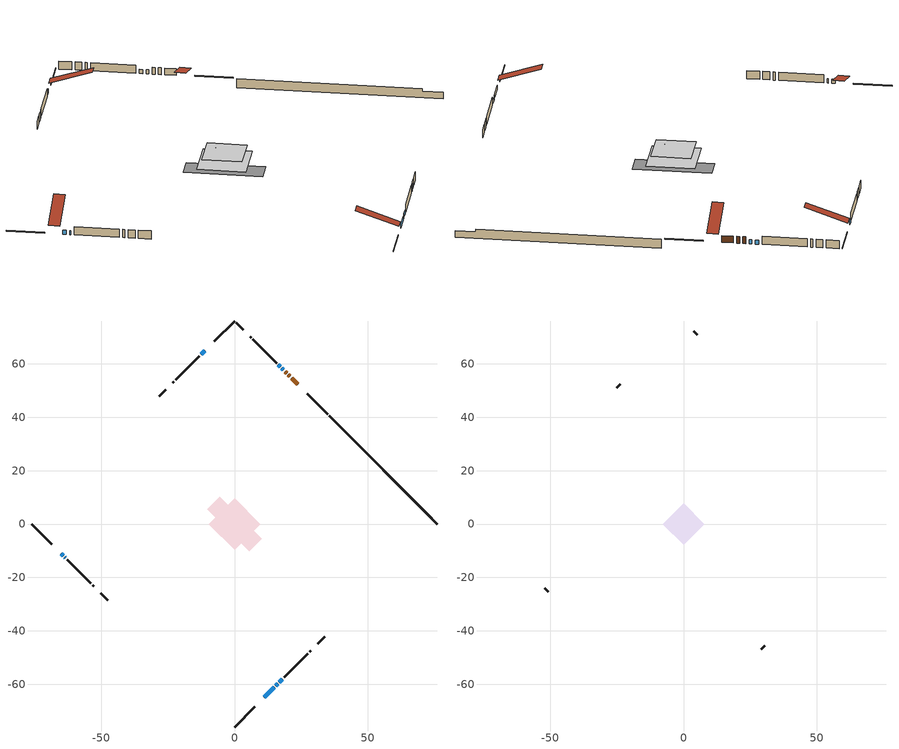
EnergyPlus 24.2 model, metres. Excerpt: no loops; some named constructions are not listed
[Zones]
conditioned space
 floor adiabatic (AdiabaticFloorConstruction): -9.65,0 0,9.65 9.65,0 0,-9.65 z0.92
 floor foundation (Slab1 construction): -10.13,5.56 -5.56,10.13 10.13,-5.56 5.56,-10.13 z-1.88
 wall outside (RimJoist1 construction): 0,-76.04 7.6,-68.45 / -76.04,0 -68.45,-7.6 / 0,76.04 -7.6,68.45 / 34.87,41.18 27.27,48.77 z0.92:1.22
 wall outside (AdiabaticWallConstruction 1): 23.71,52.34 21.41,54.64 / 20.75,55.29 20.18,55.87 / 19.52,56.52 18.95,57.1 z0.92:2.95
 wall outside (AdiabaticWallConstruction): -11.16,64.88 -12.47,63.57 / 18.29,57.75 17.78,58.26 / 11.16,-64.88 14.87,-61.17 / 15.53,-60.51 16.19,-59.86 / -64.88,-11.16 -64.23,-11.82 / 17.13,58.92 16.44,59.6 / 16.84,-59.2 17.93,-58.11 / -63.57,-12.47 -63.31,-12.73 z0.92:2.14
 wall outside (Wall1 construction): 18.59,-57.46 27.47,-48.58 / -62.66,-13.39 -53.78,-22.27 / -13.13,62.92 -22.01,54.03 / 15.79,60.26 6.9,69.14 z0.92:3.36
 wall outside (Wall2 construction): 28.13,-47.92 28.54,-47.51 / -53.12,-22.93 -52.71,-23.33 / -22.67,53.38 -23.08,52.97 / 6.25,69.8 5.84,70.21 z0.92:3.36
 wall outside (Wall5 construction): 31.18,-44.86 33.72,-42.33 / -50.06,-25.98 -47.53,-28.52 / -25.73,50.32 -28.26,47.79 / 3.19,72.85 0.66,75.39 z0.92:3.36
 wall foundation (FoundationWall1 construction): 35.53,40.52,-1.88 35.53,40.52,0.92 71.99,4.05,0.92 71.99,4.05,0.08 76.04,0,0.08 76.04,0,-1.88
 window (WindowConstruction): -11.16,64.88 -12.47,63.57 z0.92:2.14
 window (WindowConstruction 7): 18.29,57.75 17.78,58.26 z0.92:2.14
 window (WindowConstruction 1): 11.16,-64.88 14.87,-61.17 z0.92:2.14
 window (WindowConstruction 2): 15.53,-60.51 16.19,-59.86 z0.92:2.14
 window (WindowConstruction 3): -64.88,-11.16 -64.23,-11.82 z0.92:2.14
 window (WindowConstruction 4): 17.13,58.92 16.44,59.6 z0.92:2.14
 window (WindowConstruction 5): 16.84,-59.2 17.93,-58.12 z0.92:2.14
 window (WindowConstruction 6): -63.57,-12.47 -63.32,-12.73 z0.92:2.14
 door (Door): 23.71,52.34 21.41,54.64 z0.92:2.95
 door (Door 1): 20.75,55.29 20.18,55.86 z0.92:2.95
 door (Door 2): 19.52,56.52 18.95,57.09 z0.92:2.95
 ceiling adiabatic (AdiabaticFloorConstruction): 0,-9.65 9.65,0 0,9.65 -9.65,0 z0.92
attic - vented
 floor to conditioned space (Floor1 construction Reversed): -7.86,0 0,7.86 7.86,0 0,-7.86 z3.36
 floor to conditioned space (Floor2 construction Reversed): -3.92,0 0,3.92 3.92,0 0,-3.92 z3.36
 wall outside (Wall3 construction): 29.19,-46.85 30.53,-45.52 / -52.05,-23.99 -50.72,-25.32 / -23.74,52.31 -25.07,50.98 / 5.18,70.86 3.85,72.2 z0.92:3.36
 roof outside (Roof1 construction): 10.51,-65.54,3.36 1.96,-56.99,7.39 -0.29,-59.24,7.39 8.25,-67.79,3.36; -65.54,-10.51,3.36 -56.99,-1.96,7.39 -59.24,0.29,7.39 -67.79,-8.25,3.36; -10.51,65.54,3.36 -1.96,56.99,7.39 0.29,59.24,7.39 -8.25,67.79,3.36; 24.36,51.68,3.36 15.82,43.14,7.39 18.07,40.88,7.39 26.62,49.43,3.36
[Material] Roughness=Rough; Thermal Absorptance=0.9
Name | Thickness {m} | Conductivity {W/m-K} | Density {kg/m3} | Specific Heat {J/kg-K} | Solar Absorptance | Visible Absorptance
ceiling loosefill ins | 0.0846667 | 0.0480833 | 16.02 | 1046.75 | 0.7 | 0.7
ceiling stud and cavity | 0.1397 | 0.084762 | 65.682 | 1177.47 | 0.7 | 0.7
ceiling stud and cavity 1 | 0.1397 | 0.0850345 | 65.682 | 1177.47 | 0.7 | 0.7
gypsum board | 0.0127 | 0.160291 | 801 | 837.4 | 0.6 | 0.6
[Construction]
Floor1 construction: ceiling loosefill ins, ceiling stud and cavity, gypsum board
Floor2 construction: ceiling loosefill ins, ceiling stud and cavity 1, gypsum board
[EnergyManagementSystem:ProgramCallingManager]
unmet_hours_program_calling_manager: EndOfZoneTimestepBeforeZoneReporting; unmet_hours_program
water_heater_EC_adj_ProgramManager: EndOfSystemTimestepBeforeHVACReporting; water_heater_EC_adj
[EnergyManagementSystem:OutputVariable] Type of Data in Variable=Summed
Name | EMS Variable | Update Frequency | EMS Program or Subroutine | Units
central ac and furnace supply fan disaggregate clg | central_ac_and_furnace_supply_fan_clg | SystemTimestep | central_ac_and_furnace_supply_fan_disaggregate_program | J
central ac and furnace supply fan disaggregate htg primary | central_ac_and_furnace_supply_fan_primary_htg | SystemTimestep | central_ac_and_furnace_supply_fan_disaggregate_program_1 | J
loads_htg_tot_peakload_outvar; loads_htg_tot_annual_outvar; Energy Management System Output Variable 1; Energy Management System Output Variable 45 | loads_htg_tot | ZoneTimestep | total_loads_program | J
loads_clg_tot_peakload_outvar; loads_clg_tot_annual_outvar; Energy Management System Output Variable 2; Energy Management System Output Variable 46 | loads_clg_tot | ZoneTimestep | total_loads_program | J
htg_unmet_hours_annual_outvar; Energy Management System Output Variable 3 | htg_unmet_hours | ZoneTimestep | unmet_hours_program | hr
clg_unmet_hours_annual_outvar; Energy Management System Output Variable 4 | clg_unmet_hours | ZoneTimestep | unmet_hours_program | hr
loads_htg_roofs_annual_outvar; Energy Management System Output Variable 5 | loads_htg_roofs | ZoneTimestep | component_loads_program | J
loads_htg_ceilings_annual_outvar; Energy Management System Output Variable 6 | loads_htg_ceilings | ZoneTimestep | component_loads_program | J
loads_htg_walls_annual_outvar; Energy Management System Output Variable 7 | loads_htg_walls | ZoneTimestep | component_loads_program | J
loads_htg_rim_joists_annual_outvar; Energy Management System Output Variable 8 | loads_htg_rim_joists | ZoneTimestep | component_loads_program | J
loads_htg_foundation_walls_annual_outvar; Energy Management System Output Variable 9 | loads_htg_foundation_walls | ZoneTimestep | component_loads_program | J
loads_htg_doors_annual_outvar; Energy Management System Output Variable 10 | loads_htg_doors | ZoneTimestep | component_loads_program | J
loads_htg_windows_conduction_annual_outvar; Energy Management System Output Variable 11 | loads_htg_windows_conduction | ZoneTimestep | component_loads_program | J
loads_htg_windows_solar_annual_outvar; Energy Management System Output Variable 12 | loads_htg_windows_solar | ZoneTimestep | component_loads_program | J
loads_htg_skylights_conduction_annual_outvar; Energy Management System Output Variable 13 | loads_htg_skylights_conduction | ZoneTimestep | component_loads_program | J
loads_htg_skylights_solar_annual_outvar; Energy Management System Output Variable 14 | loads_htg_skylights_solar | ZoneTimestep | component_loads_program | J
loads_htg_floors_annual_outvar; Energy Management System Output Variable 15 | loads_htg_floors | ZoneTimestep | component_loads_program | J
loads_htg_slabs_annual_outvar; Energy Management System Output Variable 16 | loads_htg_slabs | ZoneTimestep | component_loads_program | J
loads_htg_internal_mass_annual_outvar; Energy Management System Output Variable 17 | loads_htg_internal_mass | ZoneTimestep | component_loads_program | J
loads_htg_infil_annual_outvar; Energy Management System Output Variable 18 | loads_htg_infil | ZoneTimestep | component_loads_program | J
loads_htg_natvent_annual_outvar; Energy Management System Output Variable 19 | loads_htg_natvent | ZoneTimestep | component_loads_program | J
loads_htg_mechvent_annual_outvar; Energy Management System Output Variable 20 | loads_htg_mechvent | ZoneTimestep | component_loads_program | J
loads_htg_whf_annual_outvar; Energy Management System Output Variable 21 | loads_htg_whf | ZoneTimestep | component_loads_program | J
loads_htg_ducts_annual_outvar; Energy Management System Output Variable 22 | loads_htg_ducts | ZoneTimestep | component_loads_program | J
loads_htg_intgains_annual_outvar; Energy Management System Output Variable 23 | loads_htg_intgains | ZoneTimestep | component_loads_program | J
loads_htg_lighting_annual_outvar; Energy Management System Output Variable 24 | loads_htg_lighting | ZoneTimestep | component_loads_program | J
loads_clg_roofs_annual_outvar; Energy Management System Output Variable 25 | loads_clg_roofs | ZoneTimestep | component_loads_program | J
loads_clg_ceilings_annual_outvar; Energy Management System Output Variable 26 | loads_clg_ceilings | ZoneTimestep | component_loads_program | J
loads_clg_walls_annual_outvar; Energy Management System Output Variable 27 | loads_clg_walls | ZoneTimestep | component_loads_program | J
loads_clg_rim_joists_annual_outvar; Energy Management System Output Variable 28 | loads_clg_rim_joists | ZoneTimestep | component_loads_program | J
loads_clg_foundation_walls_annual_outvar; Energy Management System Output Variable 29 | loads_clg_foundation_walls | ZoneTimestep | component_loads_program | J
loads_clg_doors_annual_outvar; Energy Management System Output Variable 30 | loads_clg_doors | ZoneTimestep | component_loads_program | J
loads_clg_windows_conduction_annual_outvar; Energy Management System Output Variable 31 | loads_clg_windows_conduction | ZoneTimestep | component_loads_program | J
loads_clg_windows_solar_annual_outvar; Energy Management System Output Variable 32 | loads_clg_windows_solar | ZoneTimestep | component_loads_program | J
loads_clg_skylights_conduction_annual_outvar; Energy Management System Output Variable 33 | loads_clg_skylights_conduction | ZoneTimestep | component_loads_program | J
loads_clg_skylights_solar_annual_outvar; Energy Management System Output Variable 34 | loads_clg_skylights_solar | ZoneTimestep | component_loads_program | J
loads_clg_floors_annual_outvar; Energy Management System Output Variable 35 | loads_clg_floors | ZoneTimestep | component_loads_program | J
loads_clg_slabs_annual_outvar; Energy Management System Output Variable 36 | loads_clg_slabs | ZoneTimestep | component_loads_program | J
loads_clg_internal_mass_annual_outvar; Energy Management System Output Variable 37 | loads_clg_internal_mass | ZoneTimestep | component_loads_program | J
loads_clg_infil_annual_outvar; Energy Management System Output Variable 38 | loads_clg_infil | ZoneTimestep | component_loads_program | J
loads_clg_natvent_annual_outvar; Energy Management System Output Variable 39 | loads_clg_natvent | ZoneTimestep | component_loads_program | J
loads_clg_mechvent_annual_outvar; Energy Management System Output Variable 40 | loads_clg_mechvent | ZoneTimestep | component_loads_program | J
loads_clg_whf_annual_outvar; Energy Management System Output Variable 41 | loads_clg_whf | ZoneTimestep | component_loads_program | J
loads_clg_ducts_annual_outvar; Energy Management System Output Variable 42 | loads_clg_ducts | ZoneTimestep | component_loads_program | J
loads_clg_intgains_annual_outvar; Energy Management System Output Variable 43 | loads_clg_intgains | ZoneTimestep | component_loads_program | J
loads_clg_lighting_annual_outvar; Energy Management System Output Variable 44 | loads_clg_lighting | ZoneTimestep | component_loads_program | J
[Schedule:Day:Interval]
interior lighting schedule day 2: No, 01:00, 0.0927273, 04:00, 0.0772727, 05:00, 0.085, 06:00, 0.139091, 07:00, 0.231818, 08:00, 0.293636, 10:00, 0.316818, 11:00, 0.301364, 12:00, 0.285909, 13:00, 0.278182, 14:00, 0.270455, 15:00, 0.285909, 16:00, 0.316818, 17:00, 0.386364, 18:00, 0.502273, 19:00, 0.664545, 20:00, 0.819091, 21:00, 0.85, 22:00, 0.610455, 23:00, 0.309091, 24:00, 0.139091
interior lighting schedule day 3: No, 01:00, 0.0845455, 04:00, 0.0704545, 05:00, 0.0775, 06:00, 0.126818, 07:00, 0.211364, 08:00, 0.267727, 10:00, 0.288864, 11:00, 0.274773, 12:00, 0.260682, 13:00, 0.253636, 14:00, 0.246591, 15:00, 0.260682, 16:00, 0.288864, 17:00, 0.352273, 18:00, 0.457955, 19:00, 0.605909, 20:00, 0.746818, 21:00, 0.775, 22:00, 0.556591, 23:00, 0.281818, 24:00, 0.126818
interior lighting schedule day 4: No, 01:00, 0.0763636, 04:00, 0.0636364, 05:00, 0.07, 06:00, 0.114545, 07:00, 0.190909, 08:00, 0.241818, 10:00, 0.260909, 11:00, 0.248182, 12:00, 0.235455, 13:00, 0.229091, 14:00, 0.222727, 15:00, 0.235455, 16:00, 0.260909, 17:00, 0.318182, 18:00, 0.413636, 19:00, 0.547273, 20:00, 0.674545, 21:00, 0.7, 22:00, 0.502727, 23:00, 0.254545, 24:00, 0.114545
interior lighting schedule day 5: No, 01:00, 0.0727273, 04:00, 0.0606061, 05:00, 0.0666667, 06:00, 0.109091, 07:00, 0.181818, 08:00, 0.230303, 10:00, 0.248485, 11:00, 0.236364, 12:00, 0.224242, 13:00, 0.218182, 14:00, 0.212121, 15:00, 0.224242, 16:00, 0.248485, 17:00, 0.30303, 18:00, 0.393939, 19:00, 0.521212, 20:00, 0.642424, 21:00, 0.666667, 22:00, 0.478788, 23:00, 0.242424, 24:00, 0.109091
interior lighting schedule day 6: No, 01:00, 0.0745455, 04:00, 0.0621212, 05:00, 0.0683333, 06:00, 0.111818, 07:00, 0.186364, 08:00, 0.236061, 10:00, 0.254697, 11:00, 0.242273, 12:00, 0.229848, 13:00, 0.223636, 14:00, 0.217424, 15:00, 0.229848, 16:00, 0.254697, 17:00, 0.310606, 18:00, 0.403788, 19:00, 0.534242, 20:00, 0.658485, 21:00, 0.683333, 22:00, 0.490758, 23:00, 0.248485, 24:00, 0.111818
interior lighting schedule day 7: No, 01:00, 0.08, 04:00, 0.0666667, 05:00, 0.0733333, 06:00, 0.12, 07:00, 0.2, 08:00, 0.253333, 10:00, 0.273333, 11:00, 0.26, 12:00, 0.246667, 13:00, 0.24, 14:00, 0.233333, 15:00, 0.246667, 16:00, 0.273333, 17:00, 0.333333, 18:00, 0.433333, 19:00, 0.573333, 20:00, 0.706667, 21:00, 0.733333, 22:00, 0.526667, 23:00, 0.266667, 24:00, 0.12
interior lighting schedule day 8: No, 01:00, 0.0890909, 04:00, 0.0742424, 05:00, 0.0816667, 06:00, 0.133636, 07:00, 0.222727, 08:00, 0.282121, 10:00, 0.304394, 11:00, 0.289545, 12:00, 0.274697, 13:00, 0.267273, 14:00, 0.259848, 15:00, 0.274697, 16:00, 0.304394, 17:00, 0.371212, 18:00, 0.482576, 19:00, 0.638485, 20:00, 0.78697, 21:00, 0.816667, 22:00, 0.586515, 23:00, 0.29697, 24:00, 0.133636
interior lighting schedule day 9: No, 01:00, 0.0972727, 04:00, 0.0810606, 05:00, 0.0891667, 06:00, 0.145909, 07:00, 0.243182, 08:00, 0.30803, 10:00, 0.332348, 11:00, 0.316136, 12:00, 0.299924, 13:00, 0.291818, 14:00, 0.283712, 15:00, 0.299924, 16:00, 0.332348, 17:00, 0.405303, 18:00, 0.526894, 19:00, 0.697121, 20:00, 0.859242, 21:00, 0.891667, 22:00, 0.640379, 23:00, 0.324242, 24:00, 0.145909
interior lighting schedule day 10: No, 01:00, 0.105455, 04:00, 0.0878788, 05:00, 0.0966667, 06:00, 0.158182, 07:00, 0.263636, 08:00, 0.333939, 10:00, 0.360303, 11:00, 0.342727, 12:00, 0.325152, 13:00, 0.316364, 14:00, 0.307576, 15:00, 0.325152, 16:00, 0.360303, 17:00, 0.439394, 18:00, 0.571212, 19:00, 0.755758, 20:00, 0.931515, 21:00, 0.966667, 22:00, 0.694242, 23:00, 0.351515, 24:00, 0.158182
interior lighting schedule day 11: No, 01:00, 0.109091, 04:00, 0.0909091, 05:00, 0.1, 06:00, 0.163636, 07:00, 0.272727, 08:00, 0.345455, 10:00, 0.372727, 11:00, 0.354545, 12:00, 0.336364, 13:00, 0.327273, 14:00, 0.318182, 15:00, 0.336364, 16:00, 0.372727, 17:00, 0.454545, 18:00, 0.590909, 19:00, 0.781818, 20:00, 0.963636, 21:00, 1, 22:00, 0.718182, 23:00, 0.363636, 24:00, 0.163636
occupants schedule day: No, 05:00, 0.426829, 06:00, 0.719512, 07:00, 1, 08:00, 0.670732, 09:00, 0.329268, 14:00, 0.170732, 15:00, 0.231707, 16:00, 0.329268, 17:00, 0.5, 18:00, 0.670732, 19:00, 0.829268, 21:00, 1, 22:00, 0.853659, 23:00, 0.646341, 24:00, 0.426829
occupants schedule default day; clothes dryer schedule default day; cooking range schedule default day; misc plug loads schedule default day; general water use schedule default day; clothes dryer exhaust 0 schedule default day; cooling season schedule day; cooling season schedule day 2; cooling season schedule default day; exterior lighting schedule default day; natural vent schedule default day: No, 24:00, 0
clothes dryer schedule day; clothes dryer exhaust 0 schedule day: No, 01:00, 0.123457, 02:00, 0.0740741, 03:00, 0.0493827, 04:00, 0.0246914, 05:00, 0.0493827, 06:00, 0.0740741, 07:00, 0.197531, 08:00, 0.395062, 09:00, 0.592593, 10:00, 0.839506, 11:00, 0.962963, 12:00, 1, 13:00, 0.91358, 14:00, 0.82716, 15:00, 0.716049, 16:00, 0.753086, 17:00, 0.679012, 18:00, 0.666667, 20:00, 0.62963, 21:00, 0.641975, 22:00, 0.666667, 23:00, 0.54321, 24:00, 0.296296
cooking range schedule day: No, 05:00, 0.0597015, 06:00, 0.11194, 07:00, 0.171642, 08:00, 0.291045, 11:00, 0.343284, 12:00, 0.402985, 13:00, 0.462687, 14:00, 0.343284, 15:00, 0.291045, 16:00, 0.402985, 17:00, 0.567164, 18:00, 1, 19:00, 0.850746, 20:00, 0.432836, 21:00, 0.291045, 22:00, 0.231343, 23:00, 0.171642, 24:00, 0.11194
misc plug loads schedule day: No, 06:00, 0.705882, 07:00, 0.745098, 08:00, 0.803922, 15:00, 0.823529, 16:00, 0.862745, 17:00, 0.921569, 18:00, 0.980392, 19:00, 1, 20:00, 0.980392, 21:00, 0.941176, 22:00, 0.862745, 23:00, 0.784314, 24:00, 0.72549
general water use schedule day: No, 01:00, 0.315068, 03:00, 0.287671, 04:00, 0.342466, 05:00, 0.369863, 06:00, 0.520548, 07:00, 0.60274, 08:00, 0.534247, 10:00, 0.506849, 11:00, 0.465753, 14:00, 0.479452, 15:00, 0.534247, 16:00, 0.589041, 17:00, 0.69863, 18:00, 0.876712, 19:00, 0.890411, 20:00, 0.986301, 21:00, 1, 22:00, 0.863014, 23:00, 0.616438, 24:00, 0.465753
cooling season schedule day 1: No, 24:00, 1
exterior lighting schedule day: No, 01:00, 0.566667, 03:00, 0.524167, 05:00, 0.495833, 06:00, 0.5525, 07:00, 0.623333, 08:00, 0.580833, 09:00, 0.439167, 10:00, 0.354167, 12:00, 0.34, 13:00, 0.354167, 14:00, 0.396667, 15:00, 0.425, 16:00, 0.495833, 17:00, 0.623333, 18:00, 0.793333, 19:00, 0.906667, 20:00, 0.963333, 21:00, 0.991667, 22:00, 0.920833, 23:00, 0.793333, 24:00, 0.665833
exterior lighting schedule day 1: No, 01:00, 0.528571, 03:00, 0.488929, 05:00, 0.4625, 06:00, 0.515357, 07:00, 0.581429, 08:00, 0.541786, 09:00, 0.409643, 10:00, 0.330357, 12:00, 0.317143, 13:00, 0.330357, 14:00, 0.37, 15:00, 0.396429, 16:00, 0.4625, 17:00, 0.581429, 18:00, 0.74, 19:00, 0.845714, 20:00, 0.898571, 21:00, 0.925, 22:00, 0.858929, 23:00, 0.74, 24:00, 0.621071
exterior lighting schedule day 10: No, 01:00, 0.552381, 03:00, 0.510952, 05:00, 0.483333, 06:00, 0.538571, 07:00, 0.607619, 08:00, 0.56619, 09:00, 0.428095, 10:00, 0.345238, 12:00, 0.331429, 13:00, 0.345238, 14:00, 0.386667, 15:00, 0.414286, 16:00, 0.483333, 17:00, 0.607619, 18:00, 0.773333, 19:00, 0.88381, 20:00, 0.939048, 21:00, 0.966667, 22:00, 0.897619, 23:00, 0.773333, 24:00, 0.649048
exterior lighting schedule day 11: No, 01:00, 0.571429, 03:00, 0.528571, 05:00, 0.5, 06:00, 0.557143, 07:00, 0.628571, 08:00, 0.585714, 09:00, 0.442857, 10:00, 0.357143, 12:00, 0.342857, 13:00, 0.357143, 14:00, 0.4, 15:00, 0.428571, 16:00, 0.5, 17:00, 0.628571, 18:00, 0.8, 19:00, 0.914286, 20:00, 0.971429, 21:00, 1, 22:00, 0.928571, 23:00, 0.8, 24:00, 0.671429
exterior lighting schedule day 2: No, 01:00, 0.485714, 03:00, 0.449286, 05:00, 0.425, 06:00, 0.473571, 07:00, 0.534286, 08:00, 0.497857, 09:00, 0.376429, 10:00, 0.303571, 12:00, 0.291429, 13:00, 0.303571, 14:00, 0.34, 15:00, 0.364286, 16:00, 0.425, 17:00, 0.534286, 18:00, 0.68, 19:00, 0.777143, 20:00, 0.825714, 21:00, 0.85, 22:00, 0.789286, 23:00, 0.68, 24:00, 0.570714
exterior lighting schedule day 3: No, 01:00, 0.442857, 03:00, 0.409643, 05:00, 0.3875, 06:00, 0.431786, 07:00, 0.487143, 08:00, 0.453929, 09:00, 0.343214, 10:00, 0.276786, 12:00, 0.265714, 13:00, 0.276786, 14:00, 0.31, 15:00, 0.332143, 16:00, 0.3875, 17:00, 0.487143, 18:00, 0.62, 19:00, 0.708571, 20:00, 0.752857, 21:00, 0.775, 22:00, 0.719643, 23:00, 0.62, 24:00, 0.520357
exterior lighting schedule day 4: No, 01:00, 0.4, 03:00, 0.37, 05:00, 0.35, 06:00, 0.39, 07:00, 0.44, 08:00, 0.41, 09:00, 0.31, 10:00, 0.25, 12:00, 0.24, 13:00, 0.25, 14:00, 0.28, 15:00, 0.3, 16:00, 0.35, 17:00, 0.44, 18:00, 0.56, 19:00, 0.64, 20:00, 0.68, 21:00, 0.7, 22:00, 0.65, 23:00, 0.56, 24:00, 0.47
exterior lighting schedule day 5: No, 01:00, 0.380952, 03:00, 0.352381, 05:00, 0.333333, 06:00, 0.371429, 07:00, 0.419048, 08:00, 0.390476, 09:00, 0.295238, 10:00, 0.238095, 12:00, 0.228571, 13:00, 0.238095, 14:00, 0.266667, 15:00, 0.285714, 16:00, 0.333333, 17:00, 0.419048, 18:00, 0.533333, 19:00, 0.609524, 20:00, 0.647619, 21:00, 0.666667, 22:00, 0.619048, 23:00, 0.533333, 24:00, 0.447619
exterior lighting schedule day 6: No, 01:00, 0.390476, 03:00, 0.36119, 05:00, 0.341667, 06:00, 0.380714, 07:00, 0.429524, 08:00, 0.400238, 09:00, 0.302619, 10:00, 0.244048, 12:00, 0.234286, 13:00, 0.244048, 14:00, 0.273333, 15:00, 0.292857, 16:00, 0.341667, 17:00, 0.429524, 18:00, 0.546667, 19:00, 0.624762, 20:00, 0.66381, 21:00, 0.683333, 22:00, 0.634524, 23:00, 0.546667, 24:00, 0.45881
exterior lighting schedule day 7: No, 01:00, 0.419048, 03:00, 0.387619, 05:00, 0.366667, 06:00, 0.408571, 07:00, 0.460952, 08:00, 0.429524, 09:00, 0.324762, 10:00, 0.261905, 12:00, 0.251429, 13:00, 0.261905, 14:00, 0.293333, 15:00, 0.314286, 16:00, 0.366667, 17:00, 0.460952, 18:00, 0.586667, 19:00, 0.670476, 20:00, 0.712381, 21:00, 0.733333, 22:00, 0.680952, 23:00, 0.586667, 24:00, 0.492381
exterior lighting schedule day 8: No, 01:00, 0.466667, 03:00, 0.431667, 05:00, 0.408333, 06:00, 0.455, 07:00, 0.513333, 08:00, 0.478333, 09:00, 0.361667, 10:00, 0.291667, 12:00, 0.28, 13:00, 0.291667, 14:00, 0.326667, 15:00, 0.35, 16:00, 0.408333, 17:00, 0.513333, 18:00, 0.653333, 19:00, 0.746667, 20:00, 0.793333, 21:00, 0.816667, 22:00, 0.758333, 23:00, 0.653333, 24:00, 0.548333
exterior lighting schedule day 9: No, 01:00, 0.509524, 03:00, 0.47131, 05:00, 0.445833, 06:00, 0.496786, 07:00, 0.560476, 08:00, 0.522262, 09:00, 0.394881, 10:00, 0.318452, 12:00, 0.305714, 13:00, 0.318452, 14:00, 0.356667, 15:00, 0.382143, 16:00, 0.445833, 17:00, 0.560476, 18:00, 0.713333, 19:00, 0.815238, 20:00, 0.86619, 21:00, 0.891667, 22:00, 0.827976, 23:00, 0.713333, 24:00, 0.59869
[Schedule:Week:Daily]
clothes dryer exhaust 0 schedule Week Rule - Jan1-Dec31: clothes dryer exhaust 0 schedule day, clothes dryer exhaust 0 schedule day, clothes dryer exhaust 0 schedule day, clothes dryer exhaust 0 schedule day, clothes dryer exhaust 0 schedule day, clothes dryer exhaust 0 schedule day, clothes dryer exhaust 0 schedule day, clothes dryer exhaust 0 schedule default day, clothes dryer exhaust 0 schedule default day, clothes dryer exhaust 0 schedule default day, clothes dryer exhaust 0 schedule default day, clothes dryer exhaust 0 schedule default day
cooling season schedule Week Rule - Jan1-May26: cooling season schedule day, cooling season schedule day, cooling season schedule day, cooling season schedule day, cooling season schedule day, cooling season schedule day, cooling season schedule day, cooling season schedule default day, cooling season schedule default day, cooling season schedule default day, cooling season schedule default day, cooling season schedule default day
cooling season schedule Week Rule - May27-Jun2: cooling season schedule day, cooling season schedule day, cooling season schedule day, cooling season schedule day, cooling season schedule day, cooling season schedule day 1, cooling season schedule day 1, cooling season schedule default day, cooling season schedule default day, cooling season schedule default day, cooling season schedule default day, cooling season schedule default day
cooling season schedule Week Rule - Jun3-Aug25: cooling season schedule day 1, cooling season schedule day 1, cooling season schedule day 1, cooling season schedule day 1, cooling season schedule day 1, cooling season schedule day 1, cooling season schedule day 1, cooling season schedule default day, cooling season schedule default day, cooling season schedule default day, cooling season schedule default day, cooling season schedule default day
cooling season schedule Week Rule - Aug26-Sep1: cooling season schedule day 1, cooling season schedule day 1, cooling season schedule day 1, cooling season schedule day 1, cooling season schedule day 1, cooling season schedule day 1, cooling season schedule day 2, cooling season schedule default day, cooling season schedule default day, cooling season schedule default day, cooling season schedule default day, cooling season schedule default day
cooling season schedule Week Rule - Sep2-Dec31: cooling season schedule day 2, cooling season schedule day 2, cooling season schedule day 2, cooling season schedule day 2, cooling season schedule day 2, cooling season schedule day 2, cooling season schedule day 2, cooling season schedule default day, cooling season schedule default day, cooling season schedule default day, cooling season schedule default day, cooling season schedule default day
natural vent schedule Week Rule - Jan1-Dec31: natural vent schedule default day, natural vent schedule default day, natural vent schedule default day, natural vent schedule default day, natural vent schedule default day, natural vent schedule default day, natural vent schedule default day, natural vent schedule default day, natural vent schedule default day, natural vent schedule default day, natural vent schedule default day, natural vent schedule default day
[Schedule:Year]
clothes dryer exhaust 0 schedule: clothes dryer exhaust 0 schedule Week Rule - Jan1-Dec31, 1, 1, 12, 31
cooling season schedule: cooling season schedule Week Rule - Jan1-May26, 1, 1, 5, 26, cooling season schedule Week Rule - May27-Jun2, 5, 27, 6, 2, cooling season schedule Week Rule - Jun3-Aug25, 6, 3, 8, 25, cooling season schedule Week Rule - Aug26-Sep1, 8, 26, 9, 1, cooling season schedule Week Rule - Sep2-Dec31, 9, 2, 12, 31
natural vent schedule: natural vent schedule Week Rule - Jan1-Dec31, 1, 1, 12, 31
